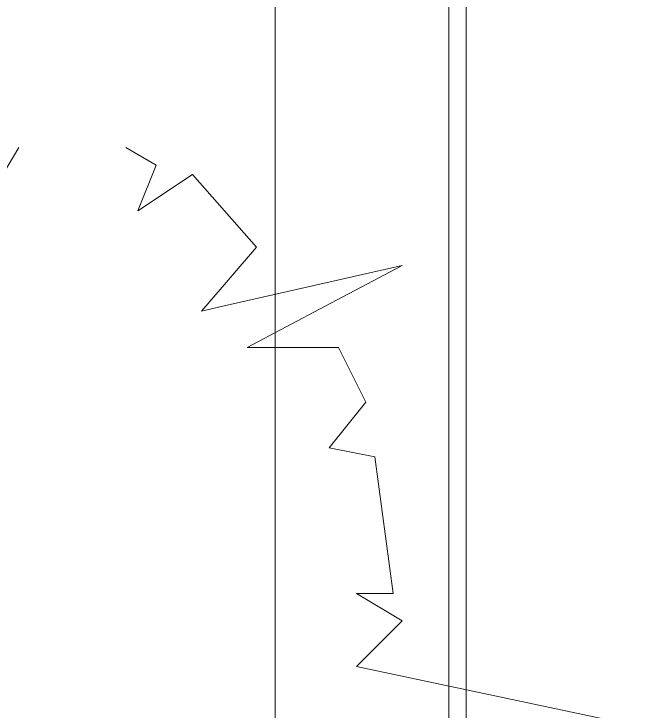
# Model space of a CAD drawing. Header units: millimetres. Extents: x 5357 to 201988, y -16345 to 109895.
# Drawn here: x 60002.1 to 60367.8, y 54122.6 to 54523.9 of the extents above; entities that cross this region are included whole.
import ezdxf

# ---------------------------------------------------------------- set-up
doc = ezdxf.new("R2010")
doc.units = ezdxf.units.MM
for name, color, linetype, lineweight in [('A-WALL', 113, 'Continuous', 9), ('G-IMPT', 8, 'Continuous', 9), ('L-PLNT', 71, 'Continuous', 9)]:
    doc.layers.add(name, color=color, linetype=linetype, lineweight=lineweight)

# ---------------------------------------------------------------- blocks, each defined once
blk = doc.blocks.new('CAY MAI VAN PHUC - CAY DUC SOC_dwg-V438-TKCS_MB SÂN ĐƯỜNG NỘI BỘ')
at = {"layer": 'G-IMPT', "flags": 128}
for points in [[(-271.02, 392.67), (-293.07, 379.82), (-279.77, 346.59), (-319.67, 373.17), (-366.22, 320.02), (-329.35, 277.03)], [(-182.48, 392.67), (-173.36, 359.88), (-193.05, 392.67)], [(-341.84, 277.03), (-472.63, 306.73), (-416.48, 277.03)], [(-416.48, 277.03), (-359.57, 246.93), (-426.08, 246.93), (-446.03, 207.06), (-419.43, 173.84), (-452.68, 167.2), (-465.98, 67.53), (-439.38, 67.53), (-472.63, 47.6), (-439.38, 14.37), (-878.31, -78.65)], [(-329.35, 277.03), (-326.32, 273.51), (-341.84, 277.03)]]:
    blk.add_lwpolyline(points, dxfattribs=at)
blk = doc.blocks.new('CAY MAI VAN PHUC - CAY BONG TRANG-V440-TKCS_MB SÂN ĐƯỜNG NỘI BỘ')
at = {"extrusion": (0, 0, -1), "xscale": 0.7894736842105263, "yscale": 0.7894736842105263, "zscale": -0.7894736842105263, "rotation": 180}
blk.add_blockref('CAY MAI VAN PHUC - CAY DUC SOC_dwg-V438-TKCS_MB SÂN ĐƯỜNG NỘI BỘ', (0, 0), dxfattribs=at)

msp = doc.modelspace()

# ---------------------------------------------------------------- linework, layer by layer
at = {"layer": 'A-WALL'}
for p, q in [((60152.49, 53311.94), (60152.49, 55386.31)), ((60252.49, 53311.94), (60252.49, 55286.31)), ((60262.49, 55276.31), (60262.49, 53311.94))]:
    msp.add_line(p, q, dxfattribs=at)

# ---------------------------------------------------------------- block references
at = {"layer": 'L-PLNT', "rotation": 180}
msp.add_blockref('CAY MAI VAN PHUC - CAY BONG TRANG-V440-TKCS_MB SÂN ĐƯỜNG NỘI BỘ', (59852.56, 54136.94), dxfattribs=at)

doc.saveas('drawing.dxf')
